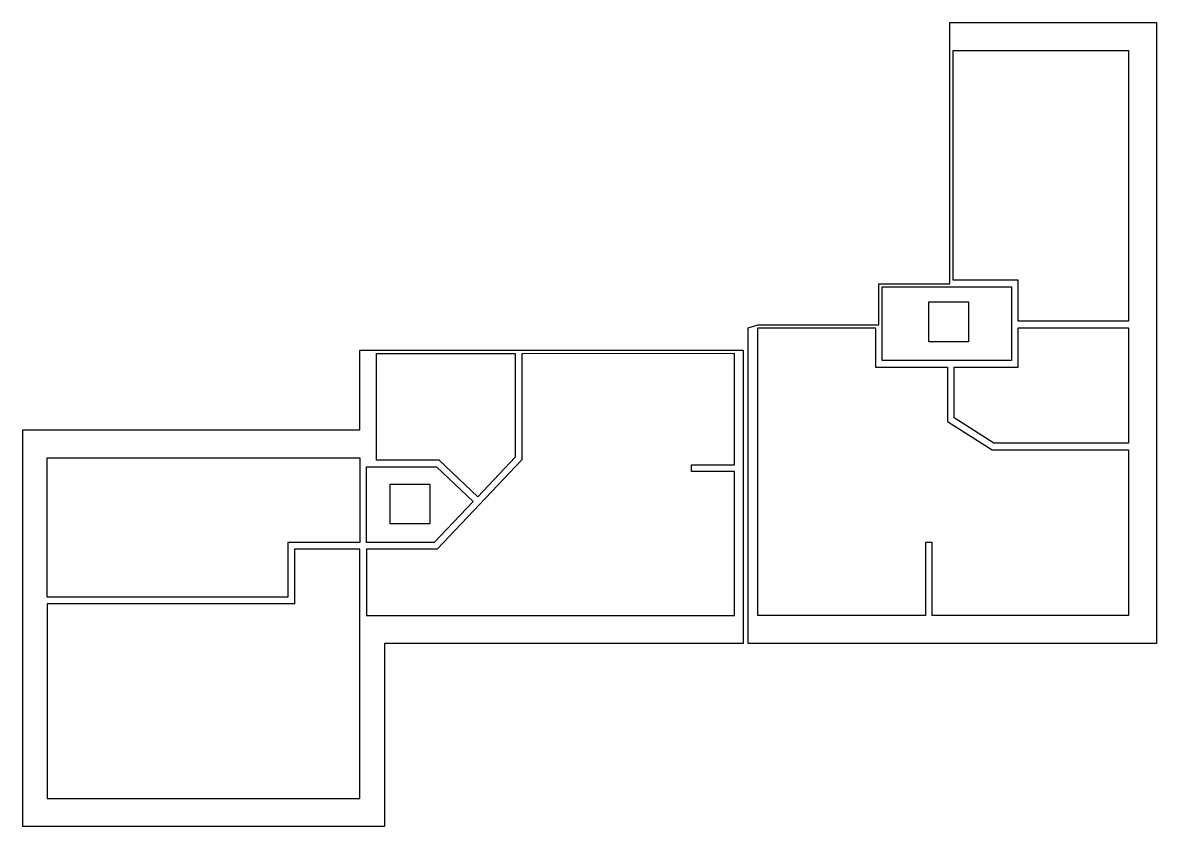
# Model space of a CAD drawing. Header units: metres. Extents: x 2839.5 to 2856.6, y 960.8 to 972.9.
import ezdxf

# ---------------------------------------------------------------- set-up
doc = ezdxf.new("R2010")
doc.units = ezdxf.units.M
doc.layers.add('AREE LEONARDO', color=5, linetype='Continuous')

msp = doc.modelspace()

# ---------------------------------------------------------------- linework, layer by layer
at = {"layer": 'AREE LEONARDO', "color": 4}
for points in [[(2850.42, 963.511), (2850.42, 968.261), (2850.564, 968.304), (2852.38, 968.304), (2852.38, 968.921), (2853.449, 968.921), (2853.449, 972.851), (2856.553, 972.851), (2856.553, 963.511)], [(2839.513, 960.761), (2839.513, 966.726), (2844.583, 966.726), (2844.583, 967.922), (2850.343, 967.922), (2850.343, 963.511), (2844.953, 963.511), (2844.953, 960.761)]]:
    msp.add_lwpolyline(points, close=True, dxfattribs=at)
at = {"layer": 'AREE LEONARDO', "color": 5, "linetype": 'Continuous'}
for points in [[(2853.497, 972.431), (2856.133, 972.431), (2856.133, 968.361), (2854.478, 968.361), (2854.478, 968.978), (2853.497, 968.978)], [(2850.564, 968.261), (2852.331, 968.261), (2852.331, 967.666), (2853.416, 967.666), (2853.416, 966.853), (2854.083, 966.426), (2856.133, 966.426), (2856.133, 963.931), (2853.185, 963.931), (2853.185, 965.031), (2853.085, 965.031), (2853.085, 963.931), (2850.564, 963.931)], [(2844.683, 964.929), (2844.683, 963.931), (2850.214, 963.931), (2850.214, 966.1), (2849.564, 966.1), (2849.564, 966.2), (2850.214, 966.2), (2850.214, 967.873), (2847.016, 967.871), (2847.017, 966.274), (2845.741, 964.929)], [(2843.499, 964.206), (2839.883, 964.206), (2839.883, 966.306), (2844.583, 966.306), (2844.583, 965.029), (2843.499, 965.029)], [(2839.883, 964.106), (2839.883, 961.181), (2844.583, 961.181), (2844.583, 964.929), (2843.599, 964.929), (2843.599, 964.106)]]:
    msp.add_lwpolyline(points, close=True, dxfattribs=at)
at = {"layer": 'AREE LEONARDO', "color": 6, "linetype": 'Continuous'}
for points in [[(2852.431, 968.878), (2854.378, 968.878), (2854.378, 967.771), (2852.431, 967.771)], [(2844.683, 966.168), (2845.733, 966.168), (2846.283, 965.646), (2845.697, 965.029), (2844.682, 965.029)]]:
    msp.add_lwpolyline(points, close=True, dxfattribs=at)
at = {"layer": 'AREE LEONARDO', "color": 1}
for points in [[(2853.131, 968.651), (2853.731, 968.651), (2853.731, 968.051), (2853.131, 968.051)], [(2845.035, 965.91), (2845.635, 965.91), (2845.635, 965.31), (2845.035, 965.31)]]:
    msp.add_lwpolyline(points, close=True, dxfattribs=at)
at = {"layer": 'AREE LEONARDO', "color": 3, "linetype": 'Continuous'}
for points in [[(2854.478, 968.261), (2856.133, 968.261), (2856.133, 966.526), (2854.112, 966.526), (2853.516, 966.907), (2853.516, 967.666), (2854.478, 967.666)], [(2844.833, 966.268), (2844.833, 967.873), (2846.916, 967.873), (2846.916, 966.313), (2846.352, 965.719), (2845.774, 966.268)]]:
    msp.add_lwpolyline(points, close=True, dxfattribs=at)

doc.saveas('drawing.dxf')
